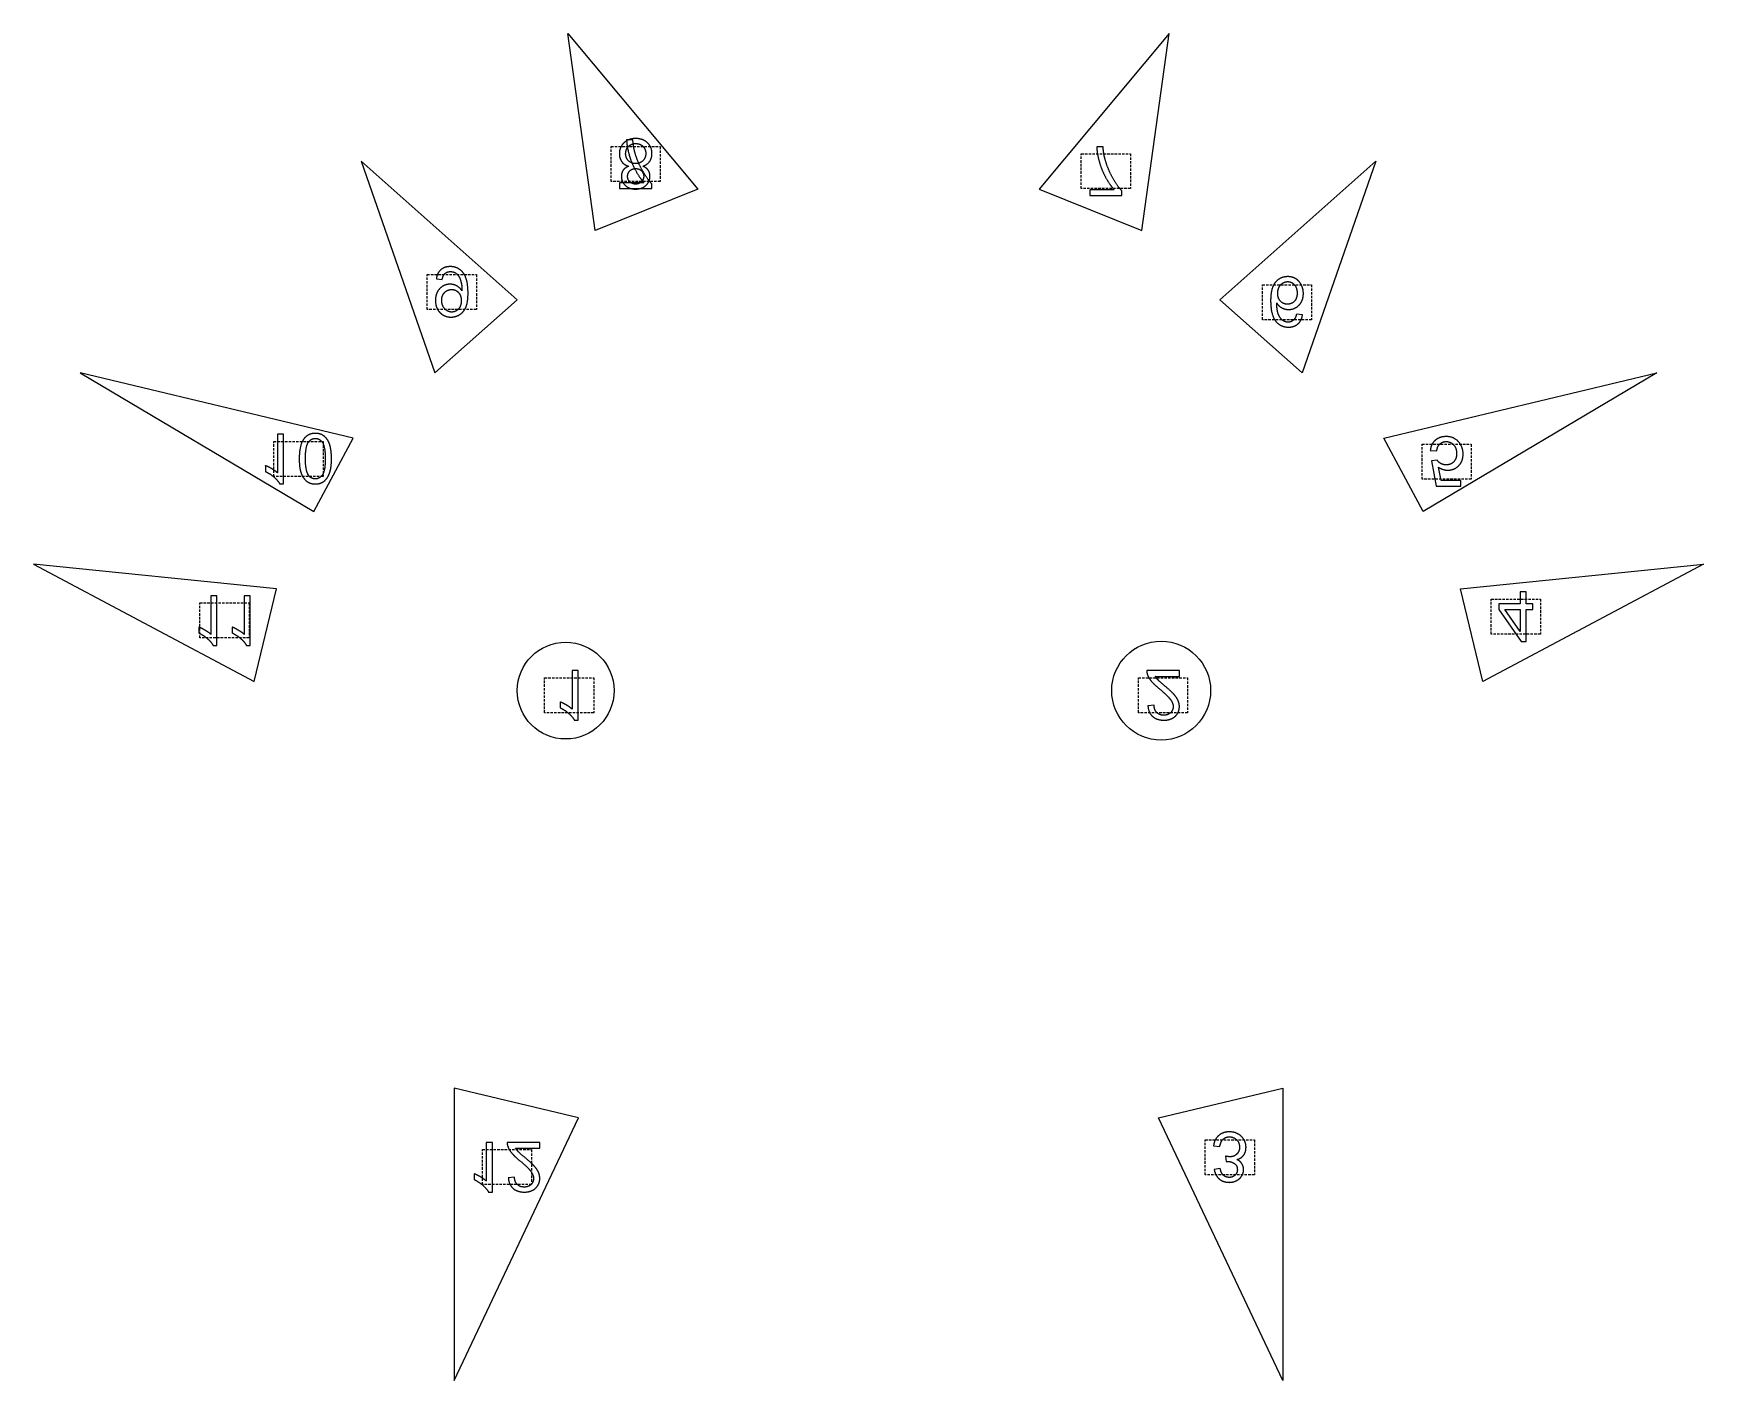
# Model space of a CAD drawing. Header units: millimetres. Extents: x -169 to 169, y -155 to 118.
import ezdxf

# ---------------------------------------------------------------- set-up
doc = ezdxf.new("R2010")
doc.units = ezdxf.units.MM
doc.linetypes.add('DASHED', pattern=[0.75, 0.5, -0.25])
doc.layers.get('0').update_dxf_attribs({"linetype": 'CONTINUOUS'})

msp = doc.modelspace()

# ---------------------------------------------------------------- linework, layer by layer
at = {"linetype": 'DASHED'}
for p, q in [((-52.01, 94.75), (-42.07, 94.75)), ((-52.01, 87.68), (-52.01, 94.75)), ((-52.01, 94.75), (-42.07, 94.75)), ((-52.01, 87.68), (-52.01, 94.75)), ((-42.07, 94.75), (-42.07, 87.68)), ((-42.07, 94.75), (-42.07, 87.68)), ((42.99, 93.33), (52.93, 93.33)), ((42.99, 86.26), (42.99, 93.33)), ((52.93, 93.33), (52.93, 86.26)), ((-42.07, 87.68), (-52.01, 87.68)), ((-42.07, 87.68), (-52.01, 87.68)), ((52.93, 86.26), (42.99, 86.26)), ((-89.18, 68.87), (-79.24, 68.87)), ((-89.18, 61.8), (-89.18, 68.87)), ((-79.24, 68.87), (-79.24, 61.8)), ((79.59, 66.84), (89.54, 66.84)), ((79.59, 59.77), (79.59, 66.84)), ((89.54, 66.84), (89.54, 59.77)), ((-79.24, 61.8), (-89.18, 61.8)), ((89.54, 59.77), (79.59, 59.77)), ((-120.16, 35.14), (-110.22, 35.14)), ((-120.16, 28.07), (-120.16, 35.14)), ((-110.22, 35.14), (-110.22, 28.07)), ((111.86, 34.57), (121.8, 34.57)), ((111.86, 27.5), (111.86, 34.57)), ((121.8, 34.57), (121.8, 27.5)), ((-110.22, 28.07), (-120.16, 28.07)), ((121.8, 27.5), (111.86, 27.5)), ((-135.1, 2.5), (-125.16, 2.5)), ((-135.1, -4.57), (-135.1, 2.5)), ((-125.16, 2.5), (-125.16, -4.57)), ((125.83, 3.27), (135.77, 3.27)), ((125.83, -3.8), (125.83, 3.27)), ((135.77, 3.27), (135.77, -3.8)), ((-125.16, -4.57), (-135.1, -4.57)), ((135.77, -3.8), (125.83, -3.8)), ((-65.45, -12.63), (-55.51, -12.63)), ((-65.45, -19.7), (-65.45, -12.63)), ((-55.51, -12.63), (-55.51, -19.7)), ((54.55, -12.63), (64.49, -12.63)), ((54.55, -19.7), (54.55, -12.63)), ((54.55, -12.63), (64.49, -12.63)), ((54.55, -19.7), (54.55, -12.63)), ((64.49, -12.63), (64.49, -19.7)), ((64.49, -12.63), (64.49, -19.7)), ((-55.51, -19.7), (-65.45, -19.7)), ((64.49, -19.7), (54.55, -19.7)), ((64.49, -19.7), (54.55, -19.7)), ((68.04, -106.06), (77.98, -106.06)), ((68.04, -113.13), (68.04, -106.06)), ((77.98, -106.06), (77.98, -113.13)), ((-78.02, -108.02), (-68.07, -108.02)), ((-78.02, -115.09), (-78.02, -108.02)), ((-68.07, -108.02), (-68.07, -115.09)), ((77.98, -113.13), (68.04, -113.13)), ((-68.07, -115.09), (-78.02, -115.09))]:
    msp.add_line(p, q, dxfattribs=at)
for p, q in [((-47.62, 96.15), (-48.88, 96.15)), ((47.39, 94.73), (46.12, 94.73)), ((-50.28, 87.46), (-50.28, 86.28)), ((-45.38, 87.46), (-50.28, 87.46)), ((-50.28, 86.28), (-43.81, 86.28)), ((-43.81, 86.28), (-43.81, 87.23)), ((44.73, 86.04), (44.73, 84.86)), ((49.62, 86.04), (44.73, 86.04)), ((44.73, 84.86), (51.2, 84.86)), ((51.2, 84.86), (51.2, 85.81)), ((-87.32, 68.02), (-86.14, 67.91)), ((87.69, 60.75), (86.47, 60.85)), ((-118.18, 36.61), (-119.41, 36.61)), ((-119.41, 36.61), (-119.41, 28.78)), ((-118.18, 26.56), (-118.18, 36.61)), ((113.52, 33.35), (114.81, 33.24)), ((114.89, 31.39), (113.74, 31.24)), ((113.74, 31.24), (114.7, 26.1)), ((-121.86, 30.26), (-121.86, 29.07)), ((115.69, 27.28), (115.15, 29.96)), ((119.68, 27.28), (115.69, 27.28)), ((119.68, 26.1), (119.68, 27.28)), ((-118.97, 26.56), (-118.18, 26.56)), ((114.7, 26.1), (119.68, 26.1)), ((-131.65, 3.96), (-132.88, 3.96)), ((-132.88, 3.96), (-132.88, -3.86)), ((-131.65, -6.08), (-131.65, 3.96)), ((-124.92, 3.96), (-126.15, 3.96)), ((-126.15, 3.96), (-126.15, -3.86)), ((-124.92, -6.08), (-124.92, 3.96)), ((131.68, 4.73), (131.68, 2.34)), ((132.91, 4.73), (131.68, 4.73)), ((132.91, 2.34), (132.91, 4.73)), ((131.68, 2.34), (127.34, 2.34)), ((127.34, 2.34), (127.34, 1.21)), ((127.34, 1.21), (131.9, -5.27)), ((131.68, -3.3), (128.55, 1.21)), ((128.55, 1.21), (131.68, 1.21)), ((131.68, 1.21), (131.68, -3.3)), ((134.26, 2.34), (132.91, 2.34)), ((132.91, -5.27), (132.91, 1.21)), ((132.91, 1.21), (134.26, 1.21)), ((134.26, 1.21), (134.26, 2.34)), ((-135.34, -2.38), (-135.34, -3.57)), ((-128.6, -2.38), (-128.6, -3.57)), ((-132.44, -6.08), (-131.65, -6.08)), ((-125.71, -6.08), (-124.92, -6.08)), ((131.9, -5.27), (132.91, -5.27)), ((-58.64, -11.16), (-59.86, -11.16)), ((-59.86, -11.16), (-59.86, -18.99)), ((-58.64, -21.2), (-58.64, -11.16)), ((62.83, -11.16), (56.22, -11.16)), ((62.83, -11.16), (56.22, -11.16)), ((57.93, -12.34), (62.83, -12.34)), ((57.93, -12.34), (62.83, -12.34)), ((62.83, -12.34), (62.83, -11.16)), ((62.83, -12.34), (62.83, -11.16)), ((-62.32, -17.51), (-62.32, -18.69)), ((57.72, -18.18), (56.46, -18.31)), ((57.72, -18.18), (56.46, -18.31)), ((-59.43, -21.2), (-58.64, -21.2)), ((-76, -106.55), (-77.23, -106.55)), ((-77.23, -106.55), (-77.23, -114.38)), ((-76, -116.6), (-76, -106.55)), ((-66.41, -106.55), (-73.02, -106.55)), ((-71.31, -107.74), (-66.41, -107.74)), ((-66.41, -107.74), (-66.41, -106.55)), ((69.73, -107.23), (70.96, -107.4)), ((72.15, -109.33), (72.29, -110.41)), ((-79.69, -112.9), (-79.69, -114.09)), ((-71.52, -113.57), (-72.78, -113.7)), ((71.08, -111.82), (69.85, -112.04)), ((-76.79, -116.6), (-76, -116.6))]:
    msp.add_line(p, q)
for points in [[(-34.51, 86.13), (-55.22, 77.8), (-60.72, 117.65)], [(34.51, 86.13), (55.22, 77.8), (60.72, 117.65)], [(-70.99, 63.81), (-102.51, 91.79), (-87.64, 49.04)], [(87.64, 49.04), (70.99, 63.81), (102.51, 91.79)], [(-112.07, 20.96), (-104.16, 35.84), (-159.31, 49.04)], [(112.07, 20.96), (104.16, 35.84), (159.31, 49.04)], [(-119.62, 5.37), (-168.74, 10.33), (-124.12, -13.4)], [(124.12, -13.4), (119.62, 5.37), (168.74, 10.33)], [(-83.74, -95.57), (-83.74, -154.71), (-58.59, -101.59)], [(58.59, -101.59), (83.74, -95.57), (83.74, -154.71)]]:
    msp.add_lwpolyline(points, close=True)
for centre, radius in [((-61.19, -15.22), 9.78), ((59.14, -15.22), 9.99)]:
    msp.add_circle(centre, radius)
for points in [[(-49.43, 95.51), (-50.34, 94.63), (-50.34, 93.32)], [(-47.04, 96.39), (-48.52, 96.39), (-49.43, 95.51)], [(-48.88, 96.15), (-48.86, 94.97), (-48.42, 93.3)], [(-48.83, 94.35), (-48.58, 94.84), (-48.09, 95.11)], [(-48.09, 95.11), (-47.59, 95.38), (-47.03, 95.38)], [(-47.15, 93.4), (-47.52, 94.66), (-47.62, 96.15)], [(-44.65, 95.51), (-45.56, 96.39), (-47.04, 96.39)], [(-47.03, 95.38), (-46.15, 95.38), (-45.58, 94.81)], [(-45.58, 94.81), (-45, 94.24), (-45, 93.37)], [(-43.75, 93.36), (-43.75, 94.64), (-44.65, 95.51)], [(46.12, 94.73), (46.14, 93.55), (46.59, 91.87)], [(47.86, 91.98), (47.49, 93.23), (47.39, 94.73)], [(-50.34, 93.32), (-50.34, 92.35), (-49.84, 91.69)], [(-49.84, 91.69), (-49.35, 91.03), (-48.43, 90.79)], [(-49.07, 93.33), (-49.07, 93.85), (-48.83, 94.35)], [(-48.5, 91.9), (-49.07, 92.47), (-49.07, 93.33)], [(-47.07, 91.32), (-47.94, 91.32), (-48.5, 91.9)], [(-48.42, 93.3), (-47.97, 91.63), (-47.14, 90.08)], [(-45.7, 89.94), (-46.64, 91.62), (-47.15, 93.4)], [(-45.59, 91.9), (-46.18, 91.32), (-47.07, 91.32)], [(-45.63, 90.79), (-44.71, 91.09), (-44.23, 91.76)], [(-45, 93.37), (-45, 92.48), (-45.59, 91.9)], [(-44.23, 91.76), (-43.75, 92.43), (-43.75, 93.36)], [(46.59, 91.87), (47.03, 90.2), (47.86, 88.65)], [(49.31, 88.51), (48.37, 90.2), (47.86, 91.98)], [(-49.57, 89.99), (-49.93, 89.48), (-49.93, 88.75)], [(-49.93, 88.75), (-49.93, 87.66), (-49.15, 86.92)], [(-48.43, 90.79), (-49.2, 90.51), (-49.57, 89.99)], [(-48.68, 88.71), (-48.68, 89.42), (-48.22, 89.87)], [(-48.21, 87.63), (-48.68, 88.08), (-48.68, 88.71)], [(-48.22, 89.87), (-47.76, 90.32), (-47.03, 90.32)], [(-47.14, 90.08), (-46.32, 88.52), (-45.38, 87.46)], [(-47.03, 90.32), (-46.33, 90.32), (-45.87, 89.87)], [(-45.42, 88.78), (-45.42, 88.1), (-45.89, 87.64)], [(-45.87, 89.87), (-45.42, 89.43), (-45.42, 88.78)], [(-43.81, 87.23), (-44.76, 88.25), (-45.7, 89.94)], [(-44.52, 90), (-44.89, 90.51), (-45.63, 90.79)], [(-44.95, 86.93), (-44.16, 87.7), (-44.16, 88.79)], [(-44.16, 88.79), (-44.16, 89.48), (-44.52, 90)], [(47.86, 88.65), (48.69, 87.1), (49.62, 86.04)], [(51.2, 85.81), (50.24, 86.83), (49.31, 88.51)], [(-49.15, 86.92), (-48.37, 86.17), (-47.06, 86.17)], [(-47.05, 87.18), (-47.75, 87.18), (-48.21, 87.63)], [(-47.06, 86.17), (-45.75, 86.17), (-44.95, 86.93)], [(-45.89, 87.64), (-46.35, 87.18), (-47.05, 87.18)], [(-86.42, 69.85), (-87.17, 69.2), (-87.32, 68.02)], [(-84.51, 70.5), (-85.68, 70.5), (-86.42, 69.85)], [(-86.14, 67.91), (-85.99, 68.74), (-85.56, 69.12)], [(-85.56, 69.12), (-85.14, 69.49), (-84.48, 69.49)], [(-82.58, 69.91), (-83.4, 70.5), (-84.51, 70.5)], [(-84.48, 69.49), (-83.91, 69.49), (-83.49, 69.24)], [(-83.49, 69.24), (-83.06, 68.98), (-82.79, 68.54)], [(-82.79, 68.54), (-82.51, 68.11), (-82.33, 67.37)], [(-81.34, 68.18), (-81.76, 69.32), (-82.58, 69.91)], [(-80.92, 65.13), (-80.92, 67.05), (-81.34, 68.18)], [(84.74, 68.47), (83.2, 68.47), (82.23, 67.34)], [(86.34, 68.04), (85.64, 68.47), (84.74, 68.47)], [(87.46, 66.8), (87.05, 67.61), (86.34, 68.04)], [(-86.64, 66.04), (-87.5, 65.14), (-87.5, 63.67)], [(-84.54, 66.94), (-85.78, 66.94), (-86.64, 66.04)], [(-86.24, 63.71), (-86.24, 64.66), (-85.66, 65.26)], [(-85.66, 65.26), (-85.08, 65.86), (-84.24, 65.86)], [(-83.16, 66.58), (-83.8, 66.94), (-84.54, 66.94)], [(-84.24, 65.86), (-83.39, 65.86), (-82.84, 65.26)], [(-82.15, 65.63), (-82.52, 66.21), (-83.16, 66.58)], [(-82.84, 65.26), (-82.29, 64.66), (-82.29, 63.61)], [(-82.33, 67.37), (-82.14, 66.64), (-82.14, 65.87)], [(-82.14, 65.87), (-82.14, 65.79), (-82.15, 65.63)], [(-81.34, 62.32), (-80.92, 63.29), (-80.92, 65.13)], [(82.23, 67.34), (81.26, 66.21), (81.26, 63.62)], [(82.68, 65.06), (82.68, 65.7), (82.94, 66.28)], [(83.25, 63.5), (82.68, 64.09), (82.68, 65.06)], [(82.94, 66.28), (83.21, 66.86), (83.7, 67.16)], [(83.7, 67.16), (84.18, 67.46), (84.71, 67.46)], [(84.71, 67.46), (85.49, 67.46), (86.05, 66.84)], [(86.05, 66.84), (86.61, 66.21), (86.61, 65.13)], [(86.61, 65.13), (86.61, 64.09), (86.06, 63.5)], [(87, 62.72), (87.87, 63.62), (87.87, 65.06)], [(87.87, 65.06), (87.87, 66), (87.46, 66.8)], [(-87.5, 63.67), (-87.5, 62.15), (-86.6, 61.22)], [(-86.6, 61.22), (-85.71, 60.29), (-84.36, 60.29)], [(-85.63, 61.98), (-86.24, 62.65), (-86.24, 63.71)], [(-84.2, 61.31), (-85.02, 61.31), (-85.63, 61.98)], [(-84.36, 60.29), (-83.38, 60.29), (-82.57, 60.82)], [(-82.85, 61.93), (-83.41, 61.31), (-84.2, 61.31)], [(-82.29, 63.61), (-82.29, 62.55), (-82.85, 61.93)], [(-82.57, 60.82), (-81.76, 61.34), (-81.34, 62.32)], [(81.26, 63.62), (81.26, 60.72), (82.33, 59.41)], [(82.83, 60.83), (82.5, 61.64), (82.48, 63.15)], [(82.48, 63.15), (82.93, 62.47), (83.57, 62.14)], [(83.75, 59.6), (83.17, 60.02), (82.83, 60.83)], [(84.67, 62.9), (83.83, 62.9), (83.25, 63.5)], [(83.57, 62.14), (84.21, 61.82), (84.91, 61.82)], [(86.06, 63.5), (85.51, 62.9), (84.67, 62.9)], [(84.91, 61.82), (86.14, 61.82), (87, 62.72)], [(86.47, 60.85), (86.3, 60.12), (86, 59.8)], [(86.78, 58.92), (87.54, 59.58), (87.69, 60.75)], [(82.33, 59.41), (83.27, 58.26), (84.85, 58.26)], [(84.78, 59.27), (84.19, 59.27), (83.75, 59.6)], [(86, 59.8), (85.51, 59.27), (84.78, 59.27)], [(84.85, 58.26), (86.03, 58.26), (86.78, 58.92)], [(-114.04, 35.74), (-115.03, 34.49), (-115.03, 31.67)], [(-111.77, 36.78), (-113.22, 36.78), (-114.04, 35.74)], [(-113.77, 31.67), (-113.77, 34.14), (-113.2, 34.95)], [(-113.2, 34.95), (-112.62, 35.77), (-111.77, 35.77)], [(-109.95, 36.19), (-110.67, 36.78), (-111.77, 36.78)], [(-111.77, 35.77), (-110.93, 35.77), (-110.35, 34.95)], [(-110.35, 34.95), (-109.77, 34.13), (-109.77, 31.67)], [(-108.87, 34.51), (-109.24, 35.6), (-109.95, 36.19)], [(-108.51, 31.67), (-108.51, 33.43), (-108.87, 34.51)], [(114.5, 35.37), (113.64, 34.61), (113.52, 33.35)], [(116.73, 36.14), (115.37, 36.14), (114.5, 35.37)], [(114.81, 33.24), (114.95, 34.18), (115.47, 34.65)], [(115.47, 34.65), (115.99, 35.13), (116.73, 35.13)], [(119.36, 34.92), (118.39, 36.14), (116.73, 36.14)], [(116.73, 35.13), (117.62, 35.13), (118.23, 34.46)], [(118.23, 34.46), (118.84, 33.79), (118.84, 32.69)], [(120.15, 32.58), (120.15, 33.93), (119.36, 34.92)], [(-115.03, 31.67), (-115.03, 29.9), (-114.67, 28.82)], [(-113.14, 28.3), (-113.77, 29.21), (-113.77, 31.67)], [(-109.77, 31.67), (-109.77, 29.2), (-110.35, 28.39)], [(-108.74, 29.31), (-108.51, 30.19), (-108.51, 31.67)], [(115.64, 30.69), (115.16, 30.96), (114.89, 31.39)], [(116.71, 30.42), (116.12, 30.42), (115.64, 30.69)], [(118.25, 31.03), (117.66, 30.42), (116.71, 30.42)], [(118.84, 32.69), (118.84, 31.64), (118.25, 31.03)], [(119.25, 30.24), (120.15, 31.15), (120.15, 32.58)], [(-120.57, 29.63), (-121.29, 30.05), (-121.86, 30.26)], [(-121.86, 29.07), (-120.83, 28.59), (-120.06, 27.9)], [(-119.41, 28.78), (-119.85, 29.2), (-120.57, 29.63)], [(-120.06, 27.9), (-119.29, 27.21), (-118.97, 26.56)], [(-114.67, 28.82), (-114.3, 27.74), (-113.58, 27.15)], [(-113.58, 27.15), (-112.86, 26.56), (-111.77, 26.56)], [(-111.79, 27.58), (-112.63, 27.58), (-113.14, 28.3)], [(-110.35, 28.39), (-110.93, 27.58), (-111.79, 27.58)], [(-110.36, 26.89), (-109.75, 27.21), (-109.36, 27.82)], [(-109.36, 27.82), (-108.96, 28.43), (-108.74, 29.31)], [(115.15, 29.96), (116.05, 29.34), (117.04, 29.34)], [(117.04, 29.34), (118.35, 29.34), (119.25, 30.24)], [(-111.77, 26.56), (-110.97, 26.56), (-110.36, 26.89)], [(-134.04, -3.02), (-134.76, -2.59), (-135.34, -2.38)], [(-132.88, -3.86), (-133.32, -3.44), (-134.04, -3.02)], [(-127.31, -3.02), (-128.03, -2.59), (-128.6, -2.38)], [(-126.15, -3.86), (-126.59, -3.44), (-127.31, -3.02)], [(-135.34, -3.57), (-134.31, -4.05), (-133.54, -4.74)], [(-133.54, -4.74), (-132.76, -5.43), (-132.44, -6.08)], [(-128.6, -3.57), (-127.57, -4.05), (-126.8, -4.74)], [(-126.8, -4.74), (-126.03, -5.43), (-125.71, -6.08)], [(56.22, -11.16), (56.21, -11.61), (56.37, -12.02)], [(56.22, -11.16), (56.21, -11.61), (56.37, -12.02)], [(56.37, -12.02), (56.62, -12.69), (57.17, -13.35)], [(56.37, -12.02), (56.62, -12.69), (57.17, -13.35)], [(57.17, -13.35), (57.73, -14), (58.78, -14.86)], [(57.17, -13.35), (57.73, -14), (58.78, -14.86)], [(58.45, -13.01), (58.13, -12.68), (57.93, -12.34)], [(58.45, -13.01), (58.13, -12.68), (57.93, -12.34)], [(59.87, -14.27), (58.76, -13.34), (58.45, -13.01)], [(59.87, -14.27), (58.76, -13.34), (58.45, -13.01)], [(58.78, -14.86), (60.41, -16.2), (60.98, -16.98)], [(58.78, -14.86), (60.41, -16.2), (60.98, -16.98)], [(61.76, -16.03), (61.19, -15.38), (59.87, -14.27)], [(61.76, -16.03), (61.19, -15.38), (59.87, -14.27)], [(62.57, -17.25), (62.33, -16.67), (61.76, -16.03)], [(62.57, -17.25), (62.33, -16.67), (61.76, -16.03)], [(-61.03, -18.14), (-61.75, -17.72), (-62.32, -17.51)], [(-62.32, -18.69), (-61.29, -19.18), (-60.52, -19.87)], [(-59.86, -18.99), (-60.31, -18.56), (-61.03, -18.14)], [(-60.52, -19.87), (-59.75, -20.56), (-59.43, -21.2)], [(56.46, -18.31), (56.58, -19.72), (57.43, -20.46)], [(56.46, -18.31), (56.58, -19.72), (57.43, -20.46)], [(58.26, -19.66), (57.72, -19.12), (57.72, -18.18)], [(58.26, -19.66), (57.72, -19.12), (57.72, -18.18)], [(59.67, -20.19), (58.79, -20.19), (58.26, -19.66)], [(59.67, -20.19), (58.79, -20.19), (58.26, -19.66)], [(61.04, -19.69), (60.51, -20.19), (59.67, -20.19)], [(61.04, -19.69), (60.51, -20.19), (59.67, -20.19)], [(60.98, -16.98), (61.56, -17.76), (61.56, -18.45)], [(60.98, -16.98), (61.56, -17.76), (61.56, -18.45)], [(61.56, -18.45), (61.56, -19.18), (61.04, -19.69)], [(61.56, -18.45), (61.56, -19.18), (61.04, -19.69)], [(61.98, -20.41), (62.82, -19.61), (62.82, -18.43)], [(61.98, -20.41), (62.82, -19.61), (62.82, -18.43)], [(62.82, -18.43), (62.82, -17.83), (62.57, -17.25)], [(62.82, -18.43), (62.82, -17.83), (62.57, -17.25)], [(57.43, -20.46), (58.28, -21.2), (59.7, -21.2)], [(57.43, -20.46), (58.28, -21.2), (59.7, -21.2)], [(59.7, -21.2), (61.14, -21.2), (61.98, -20.41)], [(59.7, -21.2), (61.14, -21.2), (61.98, -20.41)], [(72.91, -104.42), (71.59, -104.42), (70.72, -105.2)], [(75.33, -105.33), (74.37, -104.42), (72.91, -104.42)], [(-73.02, -106.55), (-73.03, -107), (-72.87, -107.41)], [(-72.87, -107.41), (-72.62, -108.08), (-72.06, -108.74)], [(-70.79, -108.4), (-71.11, -108.07), (-71.31, -107.74)], [(70.72, -105.2), (69.85, -105.99), (69.73, -107.23)], [(70.96, -107.4), (71.17, -106.35), (71.68, -105.89)], [(71.68, -105.89), (72.19, -105.43), (72.92, -105.43)], [(72.92, -105.43), (73.78, -105.43), (74.38, -106.03)], [(74.38, -106.03), (74.98, -106.63), (74.98, -107.52)], [(74.98, -107.52), (74.98, -108.37), (74.42, -108.92)], [(76.28, -107.55), (76.28, -106.24), (75.33, -105.33)], [(75.79, -109.16), (76.28, -108.52), (76.28, -107.55)], [(-72.06, -108.74), (-71.51, -109.39), (-70.46, -110.25)], [(-69.37, -109.66), (-70.48, -108.73), (-70.79, -108.4)], [(-70.46, -110.25), (-68.83, -111.59), (-68.25, -112.37)], [(-67.48, -111.42), (-68.05, -110.78), (-69.37, -109.66)], [(73.02, -109.46), (72.67, -109.46), (72.15, -109.33)], [(72.29, -110.41), (72.41, -110.39), (72.49, -110.39)], [(72.49, -110.39), (73.27, -110.39), (73.9, -110.8)], [(74.42, -108.92), (73.87, -109.46), (73.02, -109.46)], [(73.9, -110.8), (74.53, -111.21), (74.53, -112.06)], [(74.41, -110.01), (75.3, -109.81), (75.79, -109.16)], [(75.44, -110.86), (75.09, -110.32), (74.41, -110.01)], [(75.79, -112.04), (75.79, -111.39), (75.44, -110.86)], [(-78.39, -113.53), (-79.11, -113.11), (-79.69, -112.9)], [(-79.69, -114.09), (-78.66, -114.57), (-77.89, -115.26)], [(-77.23, -114.38), (-77.67, -113.96), (-78.39, -113.53)], [(-72.78, -113.7), (-72.65, -115.12), (-71.81, -115.86)], [(-70.98, -115.05), (-71.51, -114.52), (-71.52, -113.57)], [(-68.25, -112.37), (-67.68, -113.15), (-67.68, -113.85)], [(-67.68, -113.85), (-67.68, -114.58), (-68.2, -115.08)], [(-66.66, -112.64), (-66.91, -112.06), (-67.48, -111.42)], [(-67.26, -115.8), (-66.42, -115), (-66.42, -113.82)], [(-66.42, -113.82), (-66.42, -113.22), (-66.66, -112.64)], [(69.85, -112.04), (70.08, -113.28), (70.88, -113.96)], [(70.88, -113.96), (71.68, -114.63), (72.86, -114.63)], [(71.7, -113.18), (71.22, -112.72), (71.08, -111.82)], [(72.89, -113.63), (72.17, -113.63), (71.7, -113.18)], [(72.86, -114.63), (73.68, -114.63), (74.37, -114.28)], [(74.07, -113.18), (73.61, -113.63), (72.89, -113.63)], [(74.53, -112.06), (74.53, -112.74), (74.07, -113.18)], [(74.37, -114.28), (75.06, -113.93), (75.42, -113.33)], [(75.42, -113.33), (75.79, -112.72), (75.79, -112.04)], [(-77.89, -115.26), (-77.11, -115.95), (-76.79, -116.6)], [(-71.81, -115.86), (-70.96, -116.6), (-69.54, -116.6)], [(-69.56, -115.58), (-70.45, -115.58), (-70.98, -115.05)], [(-68.2, -115.08), (-68.72, -115.58), (-69.56, -115.58)], [(-69.54, -116.6), (-68.1, -116.6), (-67.26, -115.8)]]:
    msp.add_open_spline(points, degree=2)

doc.saveas('drawing.dxf')
